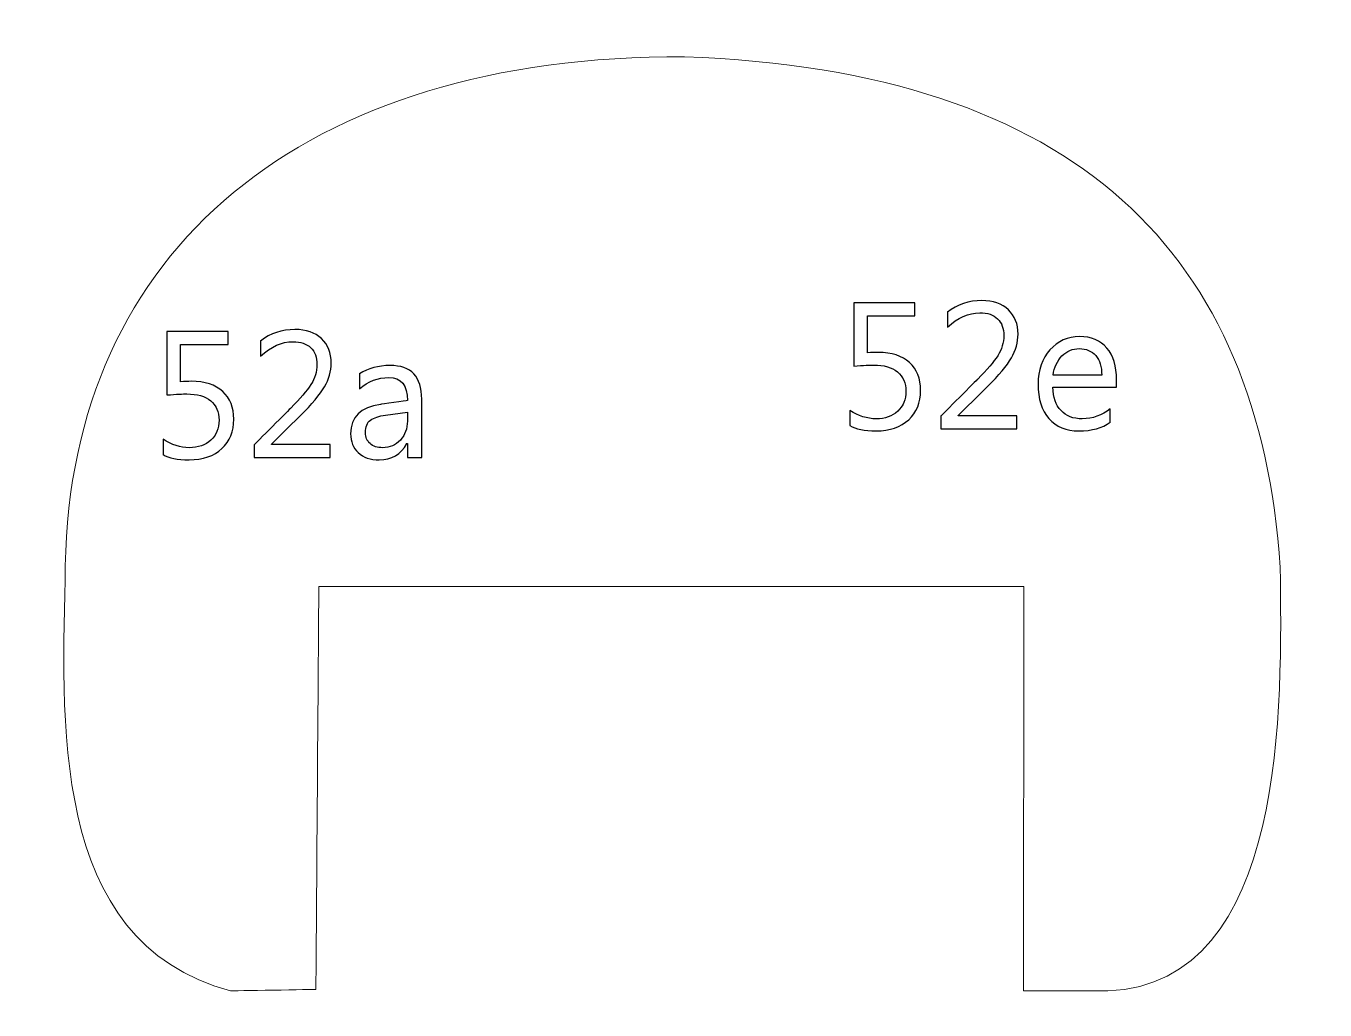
# Model space of a CAD drawing. Header units: centimetres. Extents: x -494 to 505, y -672 to 577.
# Drawn here: x 124.2 to 201.8, y 165 to 223.8 of the extents above; entities that cross this region are included whole.
import ezdxf

# ---------------------------------------------------------------- set-up
doc = ezdxf.new("R2010")
doc.units = ezdxf.units.CM
doc.header["$MEASUREMENT"] = 0
doc.layers.add('Camada 1', color=7, linetype='Continuous')
doc.layers.add('Camada 2', color=10, linetype='Continuous')

msp = doc.modelspace()

# ---------------------------------------------------------------- linework, layer by layer
at = {"layer": 'Camada 1', "lineweight": 9}
for points, knots in [([(288.960814, 353.67214), (288.960814, 353.67214), (306.821586, 353.757484), (306.821586, 353.757484), (306.821586, 353.757484), (306.821586, 353.757484), (306.803806, 326.357488), (306.803806, 326.357488), (306.803806, 326.357488), (306.803806, 326.357488), (315.147198, 326.356472), (315.147198, 326.356472), (315.147198, 326.356472), (315.147198, 326.356472), (315.160914, 353.57562), (315.160914, 353.57562), (315.160914, 353.57562), (315.160914, 353.57562), (341.611458, 353.57562), (341.611458, 353.57562), (341.611458, 353.57562), (341.611458, 353.57562), (341.611458, 326.355964), (341.611458, 326.355964), (341.611458, 326.355964), (341.611458, 326.355964), (349.923862, 326.357996), (349.923862, 326.357996), (349.923862, 326.357996), (349.923862, 326.357996), (349.92691, 353.617276), (349.92691, 353.617276), (349.92691, 353.617276), (349.92691, 353.617276), (376.460766, 353.605592), (376.460766, 353.605592), (376.460766, 353.605592), (376.460766, 353.605592), (376.395234, 326.36714), (376.395234, 326.36714), (376.395234, 326.36714), (376.395234, 326.36714), (384.838194, 326.357488), (384.838194, 326.357488), (384.838194, 326.357488), (384.838194, 326.357488), (384.869182, 353.677728), (384.869182, 353.677728), (384.869182, 353.677728), (384.869182, 353.677728), (411.304994, 353.702112), (411.304994, 353.702112), (411.304994, 353.702112), (411.304994, 353.702112), (411.304994, 326.35952), (411.304994, 326.35952), (411.304994, 326.35952), (411.304994, 326.35952), (419.585902, 326.365108), (419.585902, 326.365108), (419.585902, 326.365108), (419.585902, 326.365108), (419.720522, 353.670108), (419.720522, 353.670108), (419.720522, 353.670108), (419.720522, 353.670108), (446.437766, 353.618292), (446.437766, 353.618292), (446.437766, 353.618292), (446.437766, 353.618292), (446.52311, 326.358504), (446.52311, 326.358504), (446.52311, 326.358504), (446.52311, 326.358504), (454.750678, 326.360536), (454.750678, 326.360536), (454.750678, 326.360536), (454.750678, 326.360536), (454.791826, 353.618292), (454.791826, 353.618292), (454.791826, 353.618292), (454.791826, 353.618292), (489.229146, 353.633024), (489.229146, 353.633024), (489.229146, 353.633024), (489.229146, 353.633024), (489.287566, 342.489536), (489.287566, 342.489536), (489.287566, 342.489536), (489.287566, 342.489536), (481.005134, 342.497156), (481.005134, 342.497156), (481.005134, 342.497156), (481.005134, 342.497156), (481.005642, 309.723028), (481.005642, 309.723028), (481.005642, 309.723028), (481.005642, 309.723028), (489.285534, 309.728616), (489.285534, 309.728616), (489.285534, 309.728616), (489.285534, 309.728616), (489.28401, 298.680632), (489.28401, 298.680632), (489.28401, 298.680632), (489.28401, 298.680632), (280.265378, 298.67606), (280.265378, 298.67606), (280.265378, 298.67606), (280.265378, 298.67606), (280.256742, 315.430408), (280.256742, 315.430408), (280.256742, 315.430408), (280.256742, 315.430408), (252.19279, 315.430408), (252.19279, 315.430408), (252.19279, 315.430408), (247.88749, 315.334904), (245.91899, 310.748172), (245.883938, 302.43526), (245.883938, 302.43526), (246.230902, 288.837116), (238.245142, 283.140404), (231.76103, 283.8704), (231.76103, 283.8704), (231.76103, 283.8704), (235.595922, 314.865512), (235.595922, 314.865512), (235.595922, 314.865512), (235.595922, 314.865512), (227.385626, 315.718444), (227.385626, 315.718444), (227.385626, 315.718444), (227.385626, 315.718444), (224.653602, 295.469056), (224.653602, 295.469056), (224.653602, 295.469056), (224.653602, 295.469056), (5.72135, 295.22674), (5.72135, 295.22674), (5.72135, 295.22674), (5.72135, 295.22674), (5.716778, 279.167844), (5.716778, 279.167844), (5.716778, 279.167844), (5.716778, 279.167844), (-2.628138, 279.165304), (-2.628138, 279.165304), (-2.628138, 279.165304), (-2.628138, 279.165304), (-2.98577, 224.0915), (-2.98577, 224.0915), (-2.98577, 224.0915), (-2.98577, 224.0915), (-88.789002, 214.483696), (-88.789002, 214.483696), (-88.789002, 214.483696), (-88.789002, 214.483696), (-160.134554, 214.52332), (-160.134554, 214.52332), (-160.134554, 214.52332), (-163.876482, 213.130384), (-165.443662, 209.995516), (-164.388038, 204.757528), (-164.388038, 204.757528), (-164.388038, 204.757528), (-161.889694, 196.939916), (-161.889694, 196.939916), (-161.889694, 196.939916), (-159.55137, 189.6237), (-158.882842, 185.430668), (-164.745162, 183.003444), (-164.745162, 183.003444), (-164.745162, 183.003444), (-175.274478, 179.070508), (-175.274478, 179.070508), (-175.274478, 179.070508), (-189.770766, 172.492416), (-191.904366, 158.459424), (-185.580274, 139.325096), (-185.580274, 139.325096), (-182.29707, 128.78308), (-186.260486, 121.438924), (-192.412366, 123.689364), (-192.412366, 123.689364), (-192.412366, 123.689364), (-261.359142, 146.906996), (-261.359142, 146.906996), (-261.359142, 146.906996), (-259.768086, 152.90292), (-257.854958, 158.898844), (-255.620774, 164.893752), (-255.620774, 164.893752), (-255.620774, 164.893752), (-235.993178, 156.483304), (-235.993178, 156.483304), (-235.993178, 156.483304), (-235.993178, 156.483304), (-233.24947, 164.39388), (-233.24947, 164.39388), (-233.24947, 164.39388), (-233.24947, 164.39388), (-252.959362, 172.804328), (-252.959362, 172.804328), (-252.959362, 172.804328), (-249.96013, 179.295044), (-246.799354, 185.623708), (-243.478558, 191.789812), (-243.478558, 191.789812), (-243.478558, 191.789812), (-223.85147, 181.048152), (-223.85147, 181.048152), (-223.85147, 181.048152), (-223.85147, 181.048152), (-219.526358, 188.126116), (-219.526358, 188.126116), (-219.526358, 188.126116), (-219.526358, 188.126116), (-238.904526, 198.951596), (-238.904526, 198.951596), (-238.904526, 198.951596), (-235.729018, 204.52842), (-232.421938, 209.843116), (-228.924866, 214.772748), (-228.924866, 214.772748), (-228.924866, 214.772748), (-210.96097, 202.698604), (-210.96097, 202.698604), (-210.96097, 202.698604), (-210.96097, 202.698604), (-206.469742, 209.526632), (-206.469742, 209.526632), (-206.469742, 209.526632), (-206.469742, 209.526632), (-224.18421, 221.600776), (-224.18421, 221.600776), (-224.18421, 221.600776), (-220.36151, 226.60102), (-216.750138, 231.702356), (-213.372446, 236.922564), (-213.372446, 236.922564), (-213.372446, 236.922564), (-194.826382, 225.348292), (-194.826382, 225.348292), (-194.826382, 225.348292), (-194.826382, 225.348292), (-191.25057, 232.592372), (-191.25057, 232.592372), (-191.25057, 232.592372), (-191.25057, 232.592372), (-209.380582, 244.333776), (-209.380582, 244.333776), (-209.380582, 244.333776), (-202.259946, 261.027672), (-207.195166, 274.737068), (-227.065078, 282.88488), (-227.065078, 282.88488), (-261.775194, 290.706048), (-301.116238, 286.78124), (-337.022694, 269.0622), (-337.022694, 269.0622), (-362.833158, 254.920496), (-388.11327, 237.066328), (-415.161222, 221.333568), (-415.161222, 221.333568), (-428.876714, 212.451696), (-442.468254, 204.489812), (-456.981306, 198.090028), (-456.981306, 198.090028), (-462.47939, 196.298312), (-466.306662, 195.61048), (-468.373206, 196.760592), (-468.373206, 196.760592), (-481.297234, 208.35874), (-487.891074, 236.208316), (-486.846118, 283.671264), (-486.846118, 283.671264), (-484.055166, 323.948552), (-477.369886, 350.249236), (-465.985606, 359.680256), (-465.985606, 359.680256), (-455.591418, 363.607604), (-416.449002, 364.2106), (-357.647494, 359.764076), (-357.647494, 359.764076), (-317.62573, 356.62108), (-277.81377, 352.853244), (-238.131858, 348.694756), (-238.131858, 348.694756), (-214.866474, 346.01658), (-195.551298, 366.45342), (-178.214274, 397.942308), (-178.214274, 397.942308), (-183.909462, 398.922748), (-187.93587, 403.347936), (-188.438282, 412.292292), (-188.438282, 412.292292), (-188.327538, 422.884092), (-183.723026, 428.164752), (-174.94631, 428.932848), (-174.94631, 428.932848), (-171.28617, 428.963836), (-167.626538, 428.92218), (-163.96843, 428.50308), (-163.96843, 428.50308), (-159.001206, 427.909736), (-156.690822, 430.099216), (-156.854398, 436.178452), (-156.854398, 436.178452), (-156.854398, 436.178452), (-156.778198, 448.203828), (-156.778198, 448.203828), (-156.778198, 448.203828), (-156.778198, 448.203828), (-147.700746, 448.20332), (-147.700746, 448.20332), (-147.700746, 448.20332), (-147.700746, 448.20332), (-147.697698, 465.516468), (-147.697698, 465.516468), (-147.697698, 465.516468), (-147.697698, 465.516468), (-132.459222, 465.506816), (-132.459222, 465.506816), (-132.459222, 465.506816), (-132.459222, 465.506816), (-117.536722, 483.837996), (-117.536722, 483.837996), (-117.536722, 483.837996), (-117.536722, 483.837996), (-45.491654, 483.825804), (-45.491654, 483.825804), (-45.491654, 483.825804), (-45.491654, 483.825804), (-45.47489, 454.015348), (-45.47489, 454.015348), (-45.47489, 454.015348), (-45.47489, 454.015348), (-36.796218, 454.018396), (-36.796218, 454.018396), (-36.796218, 454.018396), (-36.796218, 454.018396), (-36.920678, 434.287168), (-36.920678, 434.287168), (-36.920678, 434.287168), (-37.163502, 430.041812), (-40.062658, 428.173896), (-44.477686, 427.461172), (-44.477686, 427.461172), (-44.477686, 427.461172), (-58.86831, 427.45914), (-58.86831, 427.45914), (-58.86831, 427.45914), (-58.86831, 427.45914), (-58.872882, 414.921192), (-58.872882, 414.921192), (-58.872882, 414.921192), (-58.872882, 414.921192), (-43.79849, 414.921192), (-43.79849, 414.921192), (-43.79849, 414.921192), (-24.761698, 414.171384), (-13.673582, 411.255972), (-8.36295, 404.78964), (-8.36295, 404.78964), (-4.952238, 400.746468), (-2.86385, 396.261336), (-2.70891, 391.1346), (-2.70891, 391.1346), (-2.70891, 391.1346), (-2.534666, 366.474248), (-2.534666, 366.474248), (-2.534666, 366.474248), (-2.534666, 366.474248), (5.877814, 366.480344), (5.877814, 366.480344), (5.877814, 366.480344), (5.877814, 366.480344), (5.90169, 347.073728), (5.90169, 347.073728), (5.90169, 347.073728), (5.90169, 347.073728), (233.39171, 347.06814), (233.39171, 347.06814), (233.39171, 347.06814), (233.39171, 347.06814), (233.356658, 357.819452), (233.356658, 357.819452), (233.356658, 357.819452), (238.909098, 375.214388), (244.365526, 393.373356), (250.012962, 410.004768), (250.012962, 410.004768), (252.496066, 417.378896), (256.725674, 421.44188), (262.677402, 421.235124), (262.677402, 421.235124), (270.499078, 420.488872), (274.919186, 415.631376), (277.312882, 408.136344), (277.312882, 408.136344), (281.81935, 390.775952), (285.049722, 371.798088), (288.960814, 353.67214)], [0, 0, 0, 0, 0.009803922, 0.009803922, 0.009803922, 0.009803932, 0.019607843, 0.019607843, 0.019607843, 0.019607853, 0.029411765, 0.029411765, 0.029411765, 0.029411775, 0.039215686, 0.039215686, 0.039215686, 0.039215696, 0.049019608, 0.049019608, 0.049019608, 0.049019618, 0.058823529, 0.058823529, 0.058823529, 0.058823539, 0.068627451, 0.068627451, 0.068627451, 0.068627461, 0.078431373, 0.078431373, 0.078431373, 0.078431383, 0.088235294, 0.088235294, 0.088235294, 0.088235304, 0.098039216, 0.098039216, 0.098039216, 0.098039226, 0.107843137, 0.107843137, 0.107843137, 0.107843147, 0.117647059, 0.117647059, 0.117647059, 0.117647069, 0.12745098, 0.12745098, 0.12745098, 0.12745099, 0.137254902, 0.137254902, 0.137254902, 0.137254912, 0.147058824, 0.147058824, 0.147058824, 0.147058834, 0.156862745, 0.156862745, 0.156862745, 0.156862755, 0.166666667, 0.166666667, 0.166666667, 0.166666677, 0.176470588, 0.176470588, 0.176470588, 0.176470598, 0.18627451, 0.18627451, 0.18627451, 0.18627452, 0.196078431, 0.196078431, 0.196078431, 0.196078441, 0.205882353, 0.205882353, 0.205882353, 0.205882363, 0.215686275, 0.215686275, 0.215686275, 0.215686285, 0.225490196, 0.225490196, 0.225490196, 0.225490206, 0.235294118, 0.235294118, 0.235294118, 0.235294128, 0.245098039, 0.245098039, 0.245098039, 0.245098049, 0.254901961, 0.254901961, 0.254901961, 0.254901971, 0.264705882, 0.264705882, 0.264705882, 0.264705892, 0.274509804, 0.274509804, 0.274509804, 0.274509814, 0.284313725, 0.284313725, 0.284313725, 0.284313735, 0.294117647, 0.294117647, 0.294117647, 0.294117657, 0.303921569, 0.303921569, 0.303921569, 0.303921579, 0.31372549, 0.31372549, 0.31372549, 0.3137255, 0.323529412, 0.323529412, 0.323529412, 0.323529422, 0.333333333, 0.333333333, 0.333333333, 0.333333343, 0.343137255, 0.343137255, 0.343137255, 0.343137265, 0.352941176, 0.352941176, 0.352941176, 0.352941186, 0.362745098, 0.362745098, 0.362745098, 0.362745108, 0.37254902, 0.37254902, 0.37254902, 0.37254903, 0.382352941, 0.382352941, 0.382352941, 0.382352951, 0.392156863, 0.392156863, 0.392156863, 0.392156873, 0.401960784, 0.401960784, 0.401960784, 0.401960794, 0.411764706, 0.411764706, 0.411764706, 0.411764716, 0.421568627, 0.421568627, 0.421568627, 0.421568637, 0.431372549, 0.431372549, 0.431372549, 0.431372559, 0.441176471, 0.441176471, 0.441176471, 0.441176481, 0.450980392, 0.450980392, 0.450980392, 0.450980402, 0.460784314, 0.460784314, 0.460784314, 0.460784324, 0.470588235, 0.470588235, 0.470588235, 0.470588245, 0.480392157, 0.480392157, 0.480392157, 0.480392167, 0.490196078, 0.490196078, 0.490196078, 0.490196088, 0.5, 0.5, 0.5, 0.50000001, 0.509803922, 0.509803922, 0.509803922, 0.509803932, 0.519607843, 0.519607843, 0.519607843, 0.519607853, 0.529411765, 0.529411765, 0.529411765, 0.529411775, 0.539215686, 0.539215686, 0.539215686, 0.539215696, 0.549019608, 0.549019608, 0.549019608, 0.549019618, 0.558823529, 0.558823529, 0.558823529, 0.558823539, 0.568627451, 0.568627451, 0.568627451, 0.568627461, 0.578431373, 0.578431373, 0.578431373, 0.578431383, 0.588235294, 0.588235294, 0.588235294, 0.588235304, 0.598039216, 0.598039216, 0.598039216, 0.598039226, 0.607843137, 0.607843137, 0.607843137, 0.607843147, 0.617647059, 0.617647059, 0.617647059, 0.617647069, 0.62745098, 0.62745098, 0.62745098, 0.62745099, 0.637254902, 0.637254902, 0.637254902, 0.637254912, 0.647058824, 0.647058824, 0.647058824, 0.647058834, 0.656862745, 0.656862745, 0.656862745, 0.656862755, 0.666666667, 0.666666667, 0.666666667, 0.666666677, 0.676470588, 0.676470588, 0.676470588, 0.676470598, 0.68627451, 0.68627451, 0.68627451, 0.68627452, 0.696078431, 0.696078431, 0.696078431, 0.696078441, 0.705882353, 0.705882353, 0.705882353, 0.705882363, 0.715686275, 0.715686275, 0.715686275, 0.715686285, 0.725490196, 0.725490196, 0.725490196, 0.725490206, 0.735294118, 0.735294118, 0.735294118, 0.735294128, 0.745098039, 0.745098039, 0.745098039, 0.745098049, 0.754901961, 0.754901961, 0.754901961, 0.754901971, 0.764705882, 0.764705882, 0.764705882, 0.764705892, 0.774509804, 0.774509804, 0.774509804, 0.774509814, 0.784313725, 0.784313725, 0.784313725, 0.784313735, 0.794117647, 0.794117647, 0.794117647, 0.794117657, 0.803921569, 0.803921569, 0.803921569, 0.803921579, 0.81372549, 0.81372549, 0.81372549, 0.8137255, 0.823529412, 0.823529412, 0.823529412, 0.823529422, 0.833333333, 0.833333333, 0.833333333, 0.833333343, 0.843137255, 0.843137255, 0.843137255, 0.843137265, 0.852941176, 0.852941176, 0.852941176, 0.852941186, 0.862745098, 0.862745098, 0.862745098, 0.862745108, 0.87254902, 0.87254902, 0.87254902, 0.87254903, 0.882352941, 0.882352941, 0.882352941, 0.882352951, 0.892156863, 0.892156863, 0.892156863, 0.892156873, 0.901960784, 0.901960784, 0.901960784, 0.901960794, 0.911764706, 0.911764706, 0.911764706, 0.911764716, 0.921568627, 0.921568627, 0.921568627, 0.921568637, 0.931372549, 0.931372549, 0.931372549, 0.931372559, 0.941176471, 0.941176471, 0.941176471, 0.941176481, 0.950980392, 0.950980392, 0.950980392, 0.950980402, 0.960784314, 0.960784314, 0.960784314, 0.960784324, 0.970588235, 0.970588235, 0.970588235, 0.970588245, 0.980392157, 0.980392157, 0.980392157, 0.980392167, 1, 1, 1, 1]), ([(141.671802, 190.293752), (141.671802, 190.293752), (183.766714, 190.293752), (183.766714, 190.293752), (183.766714, 190.293752), (183.766714, 190.293752), (183.76265, 166.13886), (183.76265, 166.13886), (183.76265, 166.13886), (183.76265, 166.13886), (188.79947, 166.136828), (188.79947, 166.136828), (188.79947, 166.136828), (199.579738, 166.557452), (199.181974, 183.462168), (199.08647, 191.440308), (199.08647, 191.440308), (197.832218, 210.119976), (187.01639, 221.125796), (163.510214, 221.947232), (163.510214, 221.947232), (140.698982, 222.06458), (126.83363, 210.3501), (126.527306, 191.531748), (126.527306, 191.531748), (126.382018, 182.609236), (125.39345, 169.075608), (136.388094, 166.134796), (136.388094, 166.134796), (136.388094, 166.134796), (141.495526, 166.223188), (141.495526, 166.223188), (141.495526, 166.223188), (141.495526, 166.223188), (141.671802, 190.293752), (141.671802, 190.293752)], [0, 0, 0, 0, 0.1, 0.1, 0.1, 0.10000001, 0.2, 0.2, 0.2, 0.20000001, 0.3, 0.3, 0.3, 0.30000001, 0.4, 0.4, 0.4, 0.40000001, 0.5, 0.5, 0.5, 0.50000001, 0.6, 0.6, 0.6, 0.60000001, 0.7, 0.7, 0.7, 0.70000001, 0.8, 0.8, 0.8, 0.80000001, 1, 1, 1, 1])]:
    msp.add_open_spline(points, degree=3, knots=knots, dxfattribs=at)
at = {"layer": 'Camada 2'}
for points, knots in [([(173.385988, 199.90816), (173.385988, 199.90816), (173.385988, 200.822052), (173.385988, 200.822052), (173.385988, 200.822052), (173.900338, 200.485248), (174.423578, 200.316592), (174.955708, 200.316592), (174.955708, 200.316592), (175.488092, 200.316592), (175.916336, 200.467214), (176.242472, 200.768204), (176.242472, 200.768204), (176.567084, 201.06767), (176.730152, 201.467212), (176.730152, 201.963782), (176.730152, 201.963782), (176.730152, 202.456542), (176.563274, 202.84186), (176.231804, 203.117704), (176.231804, 203.117704), (175.898556, 203.393802), (175.423576, 203.531724), (174.803562, 203.531724), (174.803562, 203.531724), (174.593758, 203.531724), (174.19955, 203.510388), (173.622462, 203.468986), (173.622462, 203.468986), (173.622462, 203.468986), (173.622462, 207.252316), (173.622462, 207.252316), (173.622462, 207.252316), (173.622462, 207.252316), (177.267616, 207.252316), (177.267616, 207.252316), (177.267616, 207.252316), (177.267616, 207.252316), (177.267616, 206.478124), (177.267616, 206.478124), (177.267616, 206.478124), (177.267616, 206.478124), (174.43958, 206.478124), (174.43958, 206.478124), (174.43958, 206.478124), (174.43958, 206.478124), (174.43958, 204.26299), (174.43958, 204.26299), (174.43958, 204.26299), (174.670974, 204.277214), (174.88408, 204.28458), (175.081184, 204.28458), (175.081184, 204.28458), (175.885856, 204.28458), (176.50968, 204.081888), (176.95037, 203.67879), (176.95037, 203.67879), (177.391314, 203.275438), (177.611786, 202.721718), (177.611786, 202.019154), (177.611786, 202.019154), (177.611786, 201.291698), (177.375312, 200.705466), (176.900332, 200.262998), (176.900332, 200.262998), (176.425352, 199.818498), (175.77308, 199.596248), (174.946818, 199.596248), (174.946818, 199.596248), (174.249842, 199.596248), (173.729904, 199.700134), (173.385988, 199.90816)], [0, 0, 0, 0, 0.052631579, 0.052631579, 0.052631579, 0.052631589, 0.105263158, 0.105263158, 0.105263158, 0.105263168, 0.157894737, 0.157894737, 0.157894737, 0.157894747, 0.210526316, 0.210526316, 0.210526316, 0.210526326, 0.263157895, 0.263157895, 0.263157895, 0.263157905, 0.315789474, 0.315789474, 0.315789474, 0.315789484, 0.368421053, 0.368421053, 0.368421053, 0.368421063, 0.421052632, 0.421052632, 0.421052632, 0.421052642, 0.473684211, 0.473684211, 0.473684211, 0.473684221, 0.526315789, 0.526315789, 0.526315789, 0.526315799, 0.578947368, 0.578947368, 0.578947368, 0.578947378, 0.631578947, 0.631578947, 0.631578947, 0.631578957, 0.684210526, 0.684210526, 0.684210526, 0.684210536, 0.736842105, 0.736842105, 0.736842105, 0.736842115, 0.789473684, 0.789473684, 0.789473684, 0.789473694, 0.842105263, 0.842105263, 0.842105263, 0.842105273, 0.894736842, 0.894736842, 0.894736842, 0.894736852, 1, 1, 1, 1]), ([(183.364632, 199.72528), (183.364632, 199.72528), (178.826922, 199.72528), (178.826922, 199.72528), (178.826922, 199.72528), (178.826922, 199.72528), (178.826922, 200.488804), (178.826922, 200.488804), (178.826922, 200.488804), (178.826922, 200.488804), (181.020466, 202.68946), (181.020466, 202.68946), (181.020466, 202.68946), (181.581298, 203.250292), (181.981094, 203.716382), (182.219346, 204.089254), (182.219346, 204.089254), (182.45963, 204.461872), (182.579518, 204.861668), (182.579518, 205.284578), (182.579518, 205.284578), (182.579518, 205.718156), (182.45582, 206.055214), (182.2069, 206.293466), (182.2069, 206.293466), (181.957726, 206.531718), (181.604666, 206.650082), (181.145942, 206.650082), (181.145942, 206.650082), (180.473858, 206.650082), (179.830476, 206.363316), (179.214018, 205.789784), (179.214018, 205.789784), (179.214018, 205.789784), (179.214018, 206.693008), (179.214018, 206.693008), (179.214018, 206.693008), (179.801774, 207.151986), (180.486304, 207.381348), (181.26583, 207.381348), (181.26583, 207.381348), (181.937914, 207.381348), (182.466742, 207.198468), (182.85206, 206.83474), (182.85206, 206.83474), (183.237378, 206.471012), (183.429148, 205.981554), (183.429148, 205.368652), (183.429148, 205.368652), (183.429148, 204.88656), (183.29656, 204.413612), (183.029352, 203.952856), (183.029352, 203.952856), (182.764176, 203.492354), (182.28564, 202.9206), (181.595776, 202.237848), (181.595776, 202.237848), (181.595776, 202.237848), (179.859178, 200.521062), (179.859178, 200.521062), (179.859178, 200.521062), (179.859178, 200.521062), (179.859178, 200.499472), (179.859178, 200.499472), (179.859178, 200.499472), (179.859178, 200.499472), (183.364632, 200.499472), (183.364632, 200.499472), (183.364632, 200.499472), (183.364632, 200.499472), (183.364632, 199.72528), (183.364632, 199.72528)], [0, 0, 0, 0, 0.052631579, 0.052631579, 0.052631579, 0.052631589, 0.105263158, 0.105263158, 0.105263158, 0.105263168, 0.157894737, 0.157894737, 0.157894737, 0.157894747, 0.210526316, 0.210526316, 0.210526316, 0.210526326, 0.263157895, 0.263157895, 0.263157895, 0.263157905, 0.315789474, 0.315789474, 0.315789474, 0.315789484, 0.368421053, 0.368421053, 0.368421053, 0.368421063, 0.421052632, 0.421052632, 0.421052632, 0.421052642, 0.473684211, 0.473684211, 0.473684211, 0.473684221, 0.526315789, 0.526315789, 0.526315789, 0.526315799, 0.578947368, 0.578947368, 0.578947368, 0.578947378, 0.631578947, 0.631578947, 0.631578947, 0.631578957, 0.684210526, 0.684210526, 0.684210526, 0.684210536, 0.736842105, 0.736842105, 0.736842105, 0.736842115, 0.789473684, 0.789473684, 0.789473684, 0.789473694, 0.842105263, 0.842105263, 0.842105263, 0.842105273, 0.894736842, 0.894736842, 0.894736842, 0.894736852, 1, 1, 1, 1]), ([(142.343632, 197.99808), (142.343632, 197.99808), (137.805922, 197.99808), (137.805922, 197.99808), (137.805922, 197.99808), (137.805922, 197.99808), (137.805922, 198.761604), (137.805922, 198.761604), (137.805922, 198.761604), (137.805922, 198.761604), (139.999466, 200.96226), (139.999466, 200.96226), (139.999466, 200.96226), (140.560298, 201.523092), (140.960094, 201.989182), (141.198346, 202.362054), (141.198346, 202.362054), (141.43863, 202.734672), (141.558518, 203.134468), (141.558518, 203.557378), (141.558518, 203.557378), (141.558518, 203.990956), (141.43482, 204.328014), (141.1859, 204.566266), (141.1859, 204.566266), (140.936726, 204.804518), (140.583666, 204.922882), (140.124942, 204.922882), (140.124942, 204.922882), (139.452858, 204.922882), (138.809476, 204.636116), (138.193018, 204.062584), (138.193018, 204.062584), (138.193018, 204.062584), (138.193018, 204.965808), (138.193018, 204.965808), (138.193018, 204.965808), (138.780774, 205.424786), (139.465304, 205.654148), (140.24483, 205.654148), (140.24483, 205.654148), (140.916914, 205.654148), (141.445742, 205.471268), (141.83106, 205.10754), (141.83106, 205.10754), (142.216378, 204.743812), (142.408148, 204.254354), (142.408148, 203.641452), (142.408148, 203.641452), (142.408148, 203.15936), (142.27556, 202.686412), (142.008352, 202.225656), (142.008352, 202.225656), (141.743176, 201.765154), (141.26464, 201.1934), (140.574776, 200.510648), (140.574776, 200.510648), (140.574776, 200.510648), (138.838178, 198.793862), (138.838178, 198.793862), (138.838178, 198.793862), (138.838178, 198.793862), (138.838178, 198.772272), (138.838178, 198.772272), (138.838178, 198.772272), (138.838178, 198.772272), (142.343632, 198.772272), (142.343632, 198.772272), (142.343632, 198.772272), (142.343632, 198.772272), (142.343632, 197.99808), (142.343632, 197.99808)], [0, 0, 0, 0, 0.052631579, 0.052631579, 0.052631579, 0.052631589, 0.105263158, 0.105263158, 0.105263158, 0.105263168, 0.157894737, 0.157894737, 0.157894737, 0.157894747, 0.210526316, 0.210526316, 0.210526316, 0.210526326, 0.263157895, 0.263157895, 0.263157895, 0.263157905, 0.315789474, 0.315789474, 0.315789474, 0.315789484, 0.368421053, 0.368421053, 0.368421053, 0.368421063, 0.421052632, 0.421052632, 0.421052632, 0.421052642, 0.473684211, 0.473684211, 0.473684211, 0.473684221, 0.526315789, 0.526315789, 0.526315789, 0.526315799, 0.578947368, 0.578947368, 0.578947368, 0.578947378, 0.631578947, 0.631578947, 0.631578947, 0.631578957, 0.684210526, 0.684210526, 0.684210526, 0.684210536, 0.736842105, 0.736842105, 0.736842105, 0.736842115, 0.789473684, 0.789473684, 0.789473684, 0.789473694, 0.842105263, 0.842105263, 0.842105263, 0.842105273, 0.894736842, 0.894736842, 0.894736842, 0.894736852, 1, 1, 1, 1]), ([(132.364988, 198.18096), (132.364988, 198.18096), (132.364988, 199.094852), (132.364988, 199.094852), (132.364988, 199.094852), (132.879338, 198.758048), (133.402578, 198.589392), (133.934708, 198.589392), (133.934708, 198.589392), (134.467092, 198.589392), (134.895336, 198.740014), (135.221472, 199.041004), (135.221472, 199.041004), (135.546084, 199.34047), (135.709152, 199.740012), (135.709152, 200.236582), (135.709152, 200.236582), (135.709152, 200.729342), (135.542274, 201.11466), (135.210804, 201.390504), (135.210804, 201.390504), (134.877556, 201.666602), (134.402576, 201.804524), (133.782562, 201.804524), (133.782562, 201.804524), (133.572758, 201.804524), (133.17855, 201.783188), (132.601462, 201.741786), (132.601462, 201.741786), (132.601462, 201.741786), (132.601462, 205.525116), (132.601462, 205.525116), (132.601462, 205.525116), (132.601462, 205.525116), (136.246616, 205.525116), (136.246616, 205.525116), (136.246616, 205.525116), (136.246616, 205.525116), (136.246616, 204.750924), (136.246616, 204.750924), (136.246616, 204.750924), (136.246616, 204.750924), (133.41858, 204.750924), (133.41858, 204.750924), (133.41858, 204.750924), (133.41858, 204.750924), (133.41858, 202.53579), (133.41858, 202.53579), (133.41858, 202.53579), (133.649974, 202.550014), (133.86308, 202.55738), (134.060184, 202.55738), (134.060184, 202.55738), (134.864856, 202.55738), (135.48868, 202.354688), (135.92937, 201.95159), (135.92937, 201.95159), (136.370314, 201.548238), (136.590786, 200.994518), (136.590786, 200.291954), (136.590786, 200.291954), (136.590786, 199.564498), (136.354312, 198.978266), (135.879332, 198.535798), (135.879332, 198.535798), (135.404352, 198.091298), (134.75208, 197.869048), (133.925818, 197.869048), (133.925818, 197.869048), (133.228842, 197.869048), (132.708904, 197.972934), (132.364988, 198.18096)], [0, 0, 0, 0, 0.052631579, 0.052631579, 0.052631579, 0.052631589, 0.105263158, 0.105263158, 0.105263158, 0.105263168, 0.157894737, 0.157894737, 0.157894737, 0.157894747, 0.210526316, 0.210526316, 0.210526316, 0.210526326, 0.263157895, 0.263157895, 0.263157895, 0.263157905, 0.315789474, 0.315789474, 0.315789474, 0.315789484, 0.368421053, 0.368421053, 0.368421053, 0.368421063, 0.421052632, 0.421052632, 0.421052632, 0.421052642, 0.473684211, 0.473684211, 0.473684211, 0.473684221, 0.526315789, 0.526315789, 0.526315789, 0.526315799, 0.578947368, 0.578947368, 0.578947368, 0.578947378, 0.631578947, 0.631578947, 0.631578947, 0.631578957, 0.684210526, 0.684210526, 0.684210526, 0.684210536, 0.736842105, 0.736842105, 0.736842105, 0.736842115, 0.789473684, 0.789473684, 0.789473684, 0.789473694, 0.842105263, 0.842105263, 0.842105263, 0.842105273, 0.894736842, 0.894736842, 0.894736842, 0.894736852, 1, 1, 1, 1]), ([(189.310772, 202.198478), (189.310772, 202.198478), (185.514996, 202.198478), (185.514996, 202.198478), (185.514996, 202.198478), (185.529474, 201.598022), (185.690764, 201.133964), (185.997088, 200.807828), (185.997088, 200.807828), (186.305444, 200.47966), (186.728354, 200.316592), (187.266072, 200.316592), (187.266072, 200.316592), (187.871862, 200.316592), (188.42736, 200.517506), (188.934598, 200.918826), (188.934598, 200.918826), (188.934598, 200.918826), (188.934598, 200.112376), (188.934598, 200.112376), (188.934598, 200.112376), (188.463174, 199.768206), (187.837826, 199.596248), (187.061602, 199.596248), (187.061602, 199.596248), (186.303666, 199.596248), (185.706766, 199.840088), (185.273188, 200.329292), (185.273188, 200.329292), (184.839356, 200.818496), (184.622694, 201.506582), (184.622694, 202.392026), (184.622694, 202.392026), (184.622694, 203.230734), (184.859168, 203.911708), (185.334148, 204.440282), (185.334148, 204.440282), (185.809128, 204.967332), (186.396884, 205.23073), (187.101226, 205.23073), (187.101226, 205.23073), (187.80379, 205.23073), (188.348366, 205.003146), (188.733684, 204.547978), (188.733684, 204.547978), (189.119002, 204.09281), (189.310772, 203.460096), (189.310772, 202.65009), (189.310772, 202.65009), (189.310772, 202.65009), (189.310772, 202.198478), (189.310772, 202.198478)], [0, 0, 0, 0, 0.071428571, 0.071428571, 0.071428571, 0.071428581, 0.142857143, 0.142857143, 0.142857143, 0.142857153, 0.214285714, 0.214285714, 0.214285714, 0.214285724, 0.285714286, 0.285714286, 0.285714286, 0.285714296, 0.357142857, 0.357142857, 0.357142857, 0.357142867, 0.428571429, 0.428571429, 0.428571429, 0.428571439, 0.5, 0.5, 0.5, 0.50000001, 0.571428571, 0.571428571, 0.571428571, 0.571428581, 0.642857143, 0.642857143, 0.642857143, 0.642857153, 0.714285714, 0.714285714, 0.714285714, 0.714285724, 0.785714286, 0.785714286, 0.785714286, 0.785714296, 0.857142857, 0.857142857, 0.857142857, 0.857142867, 1, 1, 1, 1]), ([(188.429138, 202.929744), (188.425582, 203.427838), (188.30544, 203.816712), (188.068966, 204.094588), (188.068966, 204.094588), (187.832238, 204.37221), (187.504324, 204.510386), (187.08497, 204.510386), (187.08497, 204.510386), (186.680094, 204.510386), (186.334146, 204.365098), (186.050936, 204.072998), (186.050936, 204.072998), (185.767726, 203.780898), (185.592212, 203.400914), (185.525918, 202.929744), (185.525918, 202.929744), (185.525918, 202.929744), (188.429138, 202.929744), (188.429138, 202.929744)], [0, 0, 0, 0, 0.166666667, 0.166666667, 0.166666667, 0.166666677, 0.333333333, 0.333333333, 0.333333333, 0.333333343, 0.5, 0.5, 0.5, 0.50000001, 0.666666667, 0.666666667, 0.666666667, 0.666666677, 1, 1, 1, 1]), ([(147.816824, 197.99808), (147.816824, 197.99808), (146.956526, 197.99808), (146.956526, 197.99808), (146.956526, 197.99808), (146.956526, 197.99808), (146.956526, 198.838566), (146.956526, 198.838566), (146.956526, 198.838566), (146.956526, 198.838566), (146.934936, 198.838566), (146.934936, 198.838566), (146.934936, 198.838566), (146.56054, 198.191628), (146.010376, 197.869048), (145.280888, 197.869048), (145.280888, 197.869048), (144.744948, 197.869048), (144.325594, 198.010526), (144.022826, 198.295514), (144.022826, 198.295514), (143.719804, 198.578724), (143.569436, 198.955152), (143.569436, 199.424544), (143.569436, 199.424544), (143.569436, 200.43013), (144.160748, 201.016108), (145.343626, 201.180954), (145.343626, 201.180954), (145.343626, 201.180954), (146.956526, 201.40676), (146.956526, 201.40676), (146.956526, 201.40676), (146.956526, 202.324208), (146.58721, 202.783186), (145.849086, 202.783186), (145.849086, 202.783186), (145.201894, 202.783186), (144.617694, 202.560936), (144.096232, 202.116436), (144.096232, 202.116436), (144.096232, 202.116436), (144.096232, 202.99807), (144.096232, 202.99807), (144.096232, 202.99807), (144.624806, 203.335128), (145.232374, 203.50353), (145.922492, 203.50353), (145.922492, 203.50353), (147.185888, 203.50353), (147.816824, 202.835002), (147.816824, 201.496422), (147.816824, 201.496422), (147.816824, 201.496422), (147.816824, 197.99808), (147.816824, 197.99808)], [0, 0, 0, 0, 0.066666667, 0.066666667, 0.066666667, 0.066666677, 0.133333333, 0.133333333, 0.133333333, 0.133333343, 0.2, 0.2, 0.2, 0.20000001, 0.266666667, 0.266666667, 0.266666667, 0.266666677, 0.333333333, 0.333333333, 0.333333333, 0.333333343, 0.4, 0.4, 0.4, 0.40000001, 0.466666667, 0.466666667, 0.466666667, 0.466666677, 0.533333333, 0.533333333, 0.533333333, 0.533333343, 0.6, 0.6, 0.6, 0.60000001, 0.666666667, 0.666666667, 0.666666667, 0.666666677, 0.733333333, 0.733333333, 0.733333333, 0.733333343, 0.8, 0.8, 0.8, 0.80000001, 0.866666667, 0.866666667, 0.866666667, 0.866666677, 1, 1, 1, 1]), ([(146.956526, 200.718674), (146.956526, 200.718674), (145.659094, 200.53935), (145.659094, 200.53935), (145.659094, 200.53935), (145.259298, 200.483724), (144.958308, 200.383394), (144.75587, 200.241916), (144.75587, 200.241916), (144.553178, 200.098406), (144.45107, 199.847454), (144.45107, 199.485504), (144.45107, 199.485504), (144.45107, 199.222106), (144.544288, 199.006968), (144.732502, 198.840344), (144.732502, 198.840344), (144.918938, 198.67372), (145.169636, 198.589392), (145.47977, 198.589392), (145.47977, 198.589392), (145.908014, 198.589392), (146.261074, 198.740014), (146.53895, 199.039226), (146.53895, 199.039226), (146.816826, 199.34047), (146.956526, 199.7202), (146.956526, 200.180956), (146.956526, 200.180956), (146.956526, 200.180956), (146.956526, 200.718674), (146.956526, 200.718674)], [0, 0, 0, 0, 0.111111111, 0.111111111, 0.111111111, 0.111111121, 0.222222222, 0.222222222, 0.222222222, 0.222222232, 0.333333333, 0.333333333, 0.333333333, 0.333333343, 0.444444444, 0.444444444, 0.444444444, 0.444444454, 0.555555556, 0.555555556, 0.555555556, 0.555555566, 0.666666667, 0.666666667, 0.666666667, 0.666666677, 0.777777778, 0.777777778, 0.777777778, 0.777777788, 1, 1, 1, 1])]:
    msp.add_open_spline(points, degree=3, knots=knots, dxfattribs=at)
at = {"layer": 'Camada 2', "lineweight": 9}
for points, knots in [([(173.385988, 199.90816), (173.385988, 199.90816), (173.385988, 200.822052), (173.385988, 200.822052), (173.385988, 200.822052), (173.900338, 200.485248), (174.423578, 200.316592), (174.955708, 200.316592), (174.955708, 200.316592), (175.488092, 200.316592), (175.916336, 200.467214), (176.242472, 200.768204), (176.242472, 200.768204), (176.567084, 201.06767), (176.730152, 201.467212), (176.730152, 201.963782), (176.730152, 201.963782), (176.730152, 202.456542), (176.563274, 202.84186), (176.231804, 203.117704), (176.231804, 203.117704), (175.898556, 203.393802), (175.423576, 203.531724), (174.803562, 203.531724), (174.803562, 203.531724), (174.593758, 203.531724), (174.19955, 203.510388), (173.622462, 203.468986), (173.622462, 203.468986), (173.622462, 203.468986), (173.622462, 207.252316), (173.622462, 207.252316), (173.622462, 207.252316), (173.622462, 207.252316), (177.267616, 207.252316), (177.267616, 207.252316), (177.267616, 207.252316), (177.267616, 207.252316), (177.267616, 206.478124), (177.267616, 206.478124), (177.267616, 206.478124), (177.267616, 206.478124), (174.43958, 206.478124), (174.43958, 206.478124), (174.43958, 206.478124), (174.43958, 206.478124), (174.43958, 204.26299), (174.43958, 204.26299), (174.43958, 204.26299), (174.670974, 204.277214), (174.88408, 204.28458), (175.081184, 204.28458), (175.081184, 204.28458), (175.885856, 204.28458), (176.50968, 204.081888), (176.95037, 203.67879), (176.95037, 203.67879), (177.391314, 203.275438), (177.611786, 202.721718), (177.611786, 202.019154), (177.611786, 202.019154), (177.611786, 201.291698), (177.375312, 200.705466), (176.900332, 200.262998), (176.900332, 200.262998), (176.425352, 199.818498), (175.77308, 199.596248), (174.946818, 199.596248), (174.946818, 199.596248), (174.249842, 199.596248), (173.729904, 199.700134), (173.385988, 199.90816)], [0, 0, 0, 0, 0.052631579, 0.052631579, 0.052631579, 0.052631589, 0.105263158, 0.105263158, 0.105263158, 0.105263168, 0.157894737, 0.157894737, 0.157894737, 0.157894747, 0.210526316, 0.210526316, 0.210526316, 0.210526326, 0.263157895, 0.263157895, 0.263157895, 0.263157905, 0.315789474, 0.315789474, 0.315789474, 0.315789484, 0.368421053, 0.368421053, 0.368421053, 0.368421063, 0.421052632, 0.421052632, 0.421052632, 0.421052642, 0.473684211, 0.473684211, 0.473684211, 0.473684221, 0.526315789, 0.526315789, 0.526315789, 0.526315799, 0.578947368, 0.578947368, 0.578947368, 0.578947378, 0.631578947, 0.631578947, 0.631578947, 0.631578957, 0.684210526, 0.684210526, 0.684210526, 0.684210536, 0.736842105, 0.736842105, 0.736842105, 0.736842115, 0.789473684, 0.789473684, 0.789473684, 0.789473694, 0.842105263, 0.842105263, 0.842105263, 0.842105273, 0.894736842, 0.894736842, 0.894736842, 0.894736852, 1, 1, 1, 1]), ([(183.364632, 199.72528), (183.364632, 199.72528), (178.826922, 199.72528), (178.826922, 199.72528), (178.826922, 199.72528), (178.826922, 199.72528), (178.826922, 200.488804), (178.826922, 200.488804), (178.826922, 200.488804), (178.826922, 200.488804), (181.020466, 202.68946), (181.020466, 202.68946), (181.020466, 202.68946), (181.581298, 203.250292), (181.981094, 203.716382), (182.219346, 204.089254), (182.219346, 204.089254), (182.45963, 204.461872), (182.579518, 204.861668), (182.579518, 205.284578), (182.579518, 205.284578), (182.579518, 205.718156), (182.45582, 206.055214), (182.2069, 206.293466), (182.2069, 206.293466), (181.957726, 206.531718), (181.604666, 206.650082), (181.145942, 206.650082), (181.145942, 206.650082), (180.473858, 206.650082), (179.830476, 206.363316), (179.214018, 205.789784), (179.214018, 205.789784), (179.214018, 205.789784), (179.214018, 206.693008), (179.214018, 206.693008), (179.214018, 206.693008), (179.801774, 207.151986), (180.486304, 207.381348), (181.26583, 207.381348), (181.26583, 207.381348), (181.937914, 207.381348), (182.466742, 207.198468), (182.85206, 206.83474), (182.85206, 206.83474), (183.237378, 206.471012), (183.429148, 205.981554), (183.429148, 205.368652), (183.429148, 205.368652), (183.429148, 204.88656), (183.29656, 204.413612), (183.029352, 203.952856), (183.029352, 203.952856), (182.764176, 203.492354), (182.28564, 202.9206), (181.595776, 202.237848), (181.595776, 202.237848), (181.595776, 202.237848), (179.859178, 200.521062), (179.859178, 200.521062), (179.859178, 200.521062), (179.859178, 200.521062), (179.859178, 200.499472), (179.859178, 200.499472), (179.859178, 200.499472), (179.859178, 200.499472), (183.364632, 200.499472), (183.364632, 200.499472), (183.364632, 200.499472), (183.364632, 200.499472), (183.364632, 199.72528), (183.364632, 199.72528)], [0, 0, 0, 0, 0.052631579, 0.052631579, 0.052631579, 0.052631589, 0.105263158, 0.105263158, 0.105263158, 0.105263168, 0.157894737, 0.157894737, 0.157894737, 0.157894747, 0.210526316, 0.210526316, 0.210526316, 0.210526326, 0.263157895, 0.263157895, 0.263157895, 0.263157905, 0.315789474, 0.315789474, 0.315789474, 0.315789484, 0.368421053, 0.368421053, 0.368421053, 0.368421063, 0.421052632, 0.421052632, 0.421052632, 0.421052642, 0.473684211, 0.473684211, 0.473684211, 0.473684221, 0.526315789, 0.526315789, 0.526315789, 0.526315799, 0.578947368, 0.578947368, 0.578947368, 0.578947378, 0.631578947, 0.631578947, 0.631578947, 0.631578957, 0.684210526, 0.684210526, 0.684210526, 0.684210536, 0.736842105, 0.736842105, 0.736842105, 0.736842115, 0.789473684, 0.789473684, 0.789473684, 0.789473694, 0.842105263, 0.842105263, 0.842105263, 0.842105273, 0.894736842, 0.894736842, 0.894736842, 0.894736852, 1, 1, 1, 1]), ([(142.343632, 197.99808), (142.343632, 197.99808), (137.805922, 197.99808), (137.805922, 197.99808), (137.805922, 197.99808), (137.805922, 197.99808), (137.805922, 198.761604), (137.805922, 198.761604), (137.805922, 198.761604), (137.805922, 198.761604), (139.999466, 200.96226), (139.999466, 200.96226), (139.999466, 200.96226), (140.560298, 201.523092), (140.960094, 201.989182), (141.198346, 202.362054), (141.198346, 202.362054), (141.43863, 202.734672), (141.558518, 203.134468), (141.558518, 203.557378), (141.558518, 203.557378), (141.558518, 203.990956), (141.43482, 204.328014), (141.1859, 204.566266), (141.1859, 204.566266), (140.936726, 204.804518), (140.583666, 204.922882), (140.124942, 204.922882), (140.124942, 204.922882), (139.452858, 204.922882), (138.809476, 204.636116), (138.193018, 204.062584), (138.193018, 204.062584), (138.193018, 204.062584), (138.193018, 204.965808), (138.193018, 204.965808), (138.193018, 204.965808), (138.780774, 205.424786), (139.465304, 205.654148), (140.24483, 205.654148), (140.24483, 205.654148), (140.916914, 205.654148), (141.445742, 205.471268), (141.83106, 205.10754), (141.83106, 205.10754), (142.216378, 204.743812), (142.408148, 204.254354), (142.408148, 203.641452), (142.408148, 203.641452), (142.408148, 203.15936), (142.27556, 202.686412), (142.008352, 202.225656), (142.008352, 202.225656), (141.743176, 201.765154), (141.26464, 201.1934), (140.574776, 200.510648), (140.574776, 200.510648), (140.574776, 200.510648), (138.838178, 198.793862), (138.838178, 198.793862), (138.838178, 198.793862), (138.838178, 198.793862), (138.838178, 198.772272), (138.838178, 198.772272), (138.838178, 198.772272), (138.838178, 198.772272), (142.343632, 198.772272), (142.343632, 198.772272), (142.343632, 198.772272), (142.343632, 198.772272), (142.343632, 197.99808), (142.343632, 197.99808)], [0, 0, 0, 0, 0.052631579, 0.052631579, 0.052631579, 0.052631589, 0.105263158, 0.105263158, 0.105263158, 0.105263168, 0.157894737, 0.157894737, 0.157894737, 0.157894747, 0.210526316, 0.210526316, 0.210526316, 0.210526326, 0.263157895, 0.263157895, 0.263157895, 0.263157905, 0.315789474, 0.315789474, 0.315789474, 0.315789484, 0.368421053, 0.368421053, 0.368421053, 0.368421063, 0.421052632, 0.421052632, 0.421052632, 0.421052642, 0.473684211, 0.473684211, 0.473684211, 0.473684221, 0.526315789, 0.526315789, 0.526315789, 0.526315799, 0.578947368, 0.578947368, 0.578947368, 0.578947378, 0.631578947, 0.631578947, 0.631578947, 0.631578957, 0.684210526, 0.684210526, 0.684210526, 0.684210536, 0.736842105, 0.736842105, 0.736842105, 0.736842115, 0.789473684, 0.789473684, 0.789473684, 0.789473694, 0.842105263, 0.842105263, 0.842105263, 0.842105273, 0.894736842, 0.894736842, 0.894736842, 0.894736852, 1, 1, 1, 1]), ([(132.364988, 198.18096), (132.364988, 198.18096), (132.364988, 199.094852), (132.364988, 199.094852), (132.364988, 199.094852), (132.879338, 198.758048), (133.402578, 198.589392), (133.934708, 198.589392), (133.934708, 198.589392), (134.467092, 198.589392), (134.895336, 198.740014), (135.221472, 199.041004), (135.221472, 199.041004), (135.546084, 199.34047), (135.709152, 199.740012), (135.709152, 200.236582), (135.709152, 200.236582), (135.709152, 200.729342), (135.542274, 201.11466), (135.210804, 201.390504), (135.210804, 201.390504), (134.877556, 201.666602), (134.402576, 201.804524), (133.782562, 201.804524), (133.782562, 201.804524), (133.572758, 201.804524), (133.17855, 201.783188), (132.601462, 201.741786), (132.601462, 201.741786), (132.601462, 201.741786), (132.601462, 205.525116), (132.601462, 205.525116), (132.601462, 205.525116), (132.601462, 205.525116), (136.246616, 205.525116), (136.246616, 205.525116), (136.246616, 205.525116), (136.246616, 205.525116), (136.246616, 204.750924), (136.246616, 204.750924), (136.246616, 204.750924), (136.246616, 204.750924), (133.41858, 204.750924), (133.41858, 204.750924), (133.41858, 204.750924), (133.41858, 204.750924), (133.41858, 202.53579), (133.41858, 202.53579), (133.41858, 202.53579), (133.649974, 202.550014), (133.86308, 202.55738), (134.060184, 202.55738), (134.060184, 202.55738), (134.864856, 202.55738), (135.48868, 202.354688), (135.92937, 201.95159), (135.92937, 201.95159), (136.370314, 201.548238), (136.590786, 200.994518), (136.590786, 200.291954), (136.590786, 200.291954), (136.590786, 199.564498), (136.354312, 198.978266), (135.879332, 198.535798), (135.879332, 198.535798), (135.404352, 198.091298), (134.75208, 197.869048), (133.925818, 197.869048), (133.925818, 197.869048), (133.228842, 197.869048), (132.708904, 197.972934), (132.364988, 198.18096)], [0, 0, 0, 0, 0.052631579, 0.052631579, 0.052631579, 0.052631589, 0.105263158, 0.105263158, 0.105263158, 0.105263168, 0.157894737, 0.157894737, 0.157894737, 0.157894747, 0.210526316, 0.210526316, 0.210526316, 0.210526326, 0.263157895, 0.263157895, 0.263157895, 0.263157905, 0.315789474, 0.315789474, 0.315789474, 0.315789484, 0.368421053, 0.368421053, 0.368421053, 0.368421063, 0.421052632, 0.421052632, 0.421052632, 0.421052642, 0.473684211, 0.473684211, 0.473684211, 0.473684221, 0.526315789, 0.526315789, 0.526315789, 0.526315799, 0.578947368, 0.578947368, 0.578947368, 0.578947378, 0.631578947, 0.631578947, 0.631578947, 0.631578957, 0.684210526, 0.684210526, 0.684210526, 0.684210536, 0.736842105, 0.736842105, 0.736842105, 0.736842115, 0.789473684, 0.789473684, 0.789473684, 0.789473694, 0.842105263, 0.842105263, 0.842105263, 0.842105273, 0.894736842, 0.894736842, 0.894736842, 0.894736852, 1, 1, 1, 1]), ([(189.310772, 202.198478), (189.310772, 202.198478), (185.514996, 202.198478), (185.514996, 202.198478), (185.514996, 202.198478), (185.529474, 201.598022), (185.690764, 201.133964), (185.997088, 200.807828), (185.997088, 200.807828), (186.305444, 200.47966), (186.728354, 200.316592), (187.266072, 200.316592), (187.266072, 200.316592), (187.871862, 200.316592), (188.42736, 200.517506), (188.934598, 200.918826), (188.934598, 200.918826), (188.934598, 200.918826), (188.934598, 200.112376), (188.934598, 200.112376), (188.934598, 200.112376), (188.463174, 199.768206), (187.837826, 199.596248), (187.061602, 199.596248), (187.061602, 199.596248), (186.303666, 199.596248), (185.706766, 199.840088), (185.273188, 200.329292), (185.273188, 200.329292), (184.839356, 200.818496), (184.622694, 201.506582), (184.622694, 202.392026), (184.622694, 202.392026), (184.622694, 203.230734), (184.859168, 203.911708), (185.334148, 204.440282), (185.334148, 204.440282), (185.809128, 204.967332), (186.396884, 205.23073), (187.101226, 205.23073), (187.101226, 205.23073), (187.80379, 205.23073), (188.348366, 205.003146), (188.733684, 204.547978), (188.733684, 204.547978), (189.119002, 204.09281), (189.310772, 203.460096), (189.310772, 202.65009), (189.310772, 202.65009), (189.310772, 202.65009), (189.310772, 202.198478), (189.310772, 202.198478)], [0, 0, 0, 0, 0.071428571, 0.071428571, 0.071428571, 0.071428581, 0.142857143, 0.142857143, 0.142857143, 0.142857153, 0.214285714, 0.214285714, 0.214285714, 0.214285724, 0.285714286, 0.285714286, 0.285714286, 0.285714296, 0.357142857, 0.357142857, 0.357142857, 0.357142867, 0.428571429, 0.428571429, 0.428571429, 0.428571439, 0.5, 0.5, 0.5, 0.50000001, 0.571428571, 0.571428571, 0.571428571, 0.571428581, 0.642857143, 0.642857143, 0.642857143, 0.642857153, 0.714285714, 0.714285714, 0.714285714, 0.714285724, 0.785714286, 0.785714286, 0.785714286, 0.785714296, 0.857142857, 0.857142857, 0.857142857, 0.857142867, 1, 1, 1, 1]), ([(188.429138, 202.929744), (188.425582, 203.427838), (188.30544, 203.816712), (188.068966, 204.094588), (188.068966, 204.094588), (187.832238, 204.37221), (187.504324, 204.510386), (187.08497, 204.510386), (187.08497, 204.510386), (186.680094, 204.510386), (186.334146, 204.365098), (186.050936, 204.072998), (186.050936, 204.072998), (185.767726, 203.780898), (185.592212, 203.400914), (185.525918, 202.929744), (185.525918, 202.929744), (185.525918, 202.929744), (188.429138, 202.929744), (188.429138, 202.929744)], [0, 0, 0, 0, 0.166666667, 0.166666667, 0.166666667, 0.166666677, 0.333333333, 0.333333333, 0.333333333, 0.333333343, 0.5, 0.5, 0.5, 0.50000001, 0.666666667, 0.666666667, 0.666666667, 0.666666677, 1, 1, 1, 1]), ([(147.816824, 197.99808), (147.816824, 197.99808), (146.956526, 197.99808), (146.956526, 197.99808), (146.956526, 197.99808), (146.956526, 197.99808), (146.956526, 198.838566), (146.956526, 198.838566), (146.956526, 198.838566), (146.956526, 198.838566), (146.934936, 198.838566), (146.934936, 198.838566), (146.934936, 198.838566), (146.56054, 198.191628), (146.010376, 197.869048), (145.280888, 197.869048), (145.280888, 197.869048), (144.744948, 197.869048), (144.325594, 198.010526), (144.022826, 198.295514), (144.022826, 198.295514), (143.719804, 198.578724), (143.569436, 198.955152), (143.569436, 199.424544), (143.569436, 199.424544), (143.569436, 200.43013), (144.160748, 201.016108), (145.343626, 201.180954), (145.343626, 201.180954), (145.343626, 201.180954), (146.956526, 201.40676), (146.956526, 201.40676), (146.956526, 201.40676), (146.956526, 202.324208), (146.58721, 202.783186), (145.849086, 202.783186), (145.849086, 202.783186), (145.201894, 202.783186), (144.617694, 202.560936), (144.096232, 202.116436), (144.096232, 202.116436), (144.096232, 202.116436), (144.096232, 202.99807), (144.096232, 202.99807), (144.096232, 202.99807), (144.624806, 203.335128), (145.232374, 203.50353), (145.922492, 203.50353), (145.922492, 203.50353), (147.185888, 203.50353), (147.816824, 202.835002), (147.816824, 201.496422), (147.816824, 201.496422), (147.816824, 201.496422), (147.816824, 197.99808), (147.816824, 197.99808)], [0, 0, 0, 0, 0.066666667, 0.066666667, 0.066666667, 0.066666677, 0.133333333, 0.133333333, 0.133333333, 0.133333343, 0.2, 0.2, 0.2, 0.20000001, 0.266666667, 0.266666667, 0.266666667, 0.266666677, 0.333333333, 0.333333333, 0.333333333, 0.333333343, 0.4, 0.4, 0.4, 0.40000001, 0.466666667, 0.466666667, 0.466666667, 0.466666677, 0.533333333, 0.533333333, 0.533333333, 0.533333343, 0.6, 0.6, 0.6, 0.60000001, 0.666666667, 0.666666667, 0.666666667, 0.666666677, 0.733333333, 0.733333333, 0.733333333, 0.733333343, 0.8, 0.8, 0.8, 0.80000001, 0.866666667, 0.866666667, 0.866666667, 0.866666677, 1, 1, 1, 1]), ([(146.956526, 200.718674), (146.956526, 200.718674), (145.659094, 200.53935), (145.659094, 200.53935), (145.659094, 200.53935), (145.259298, 200.483724), (144.958308, 200.383394), (144.75587, 200.241916), (144.75587, 200.241916), (144.553178, 200.098406), (144.45107, 199.847454), (144.45107, 199.485504), (144.45107, 199.485504), (144.45107, 199.222106), (144.544288, 199.006968), (144.732502, 198.840344), (144.732502, 198.840344), (144.918938, 198.67372), (145.169636, 198.589392), (145.47977, 198.589392), (145.47977, 198.589392), (145.908014, 198.589392), (146.261074, 198.740014), (146.53895, 199.039226), (146.53895, 199.039226), (146.816826, 199.34047), (146.956526, 199.7202), (146.956526, 200.180956), (146.956526, 200.180956), (146.956526, 200.180956), (146.956526, 200.718674), (146.956526, 200.718674)], [0, 0, 0, 0, 0.111111111, 0.111111111, 0.111111111, 0.111111121, 0.222222222, 0.222222222, 0.222222222, 0.222222232, 0.333333333, 0.333333333, 0.333333333, 0.333333343, 0.444444444, 0.444444444, 0.444444444, 0.444444454, 0.555555556, 0.555555556, 0.555555556, 0.555555566, 0.666666667, 0.666666667, 0.666666667, 0.666666677, 0.777777778, 0.777777778, 0.777777778, 0.777777788, 1, 1, 1, 1])]:
    msp.add_open_spline(points, degree=3, knots=knots, dxfattribs=at)

doc.saveas('drawing.dxf')
